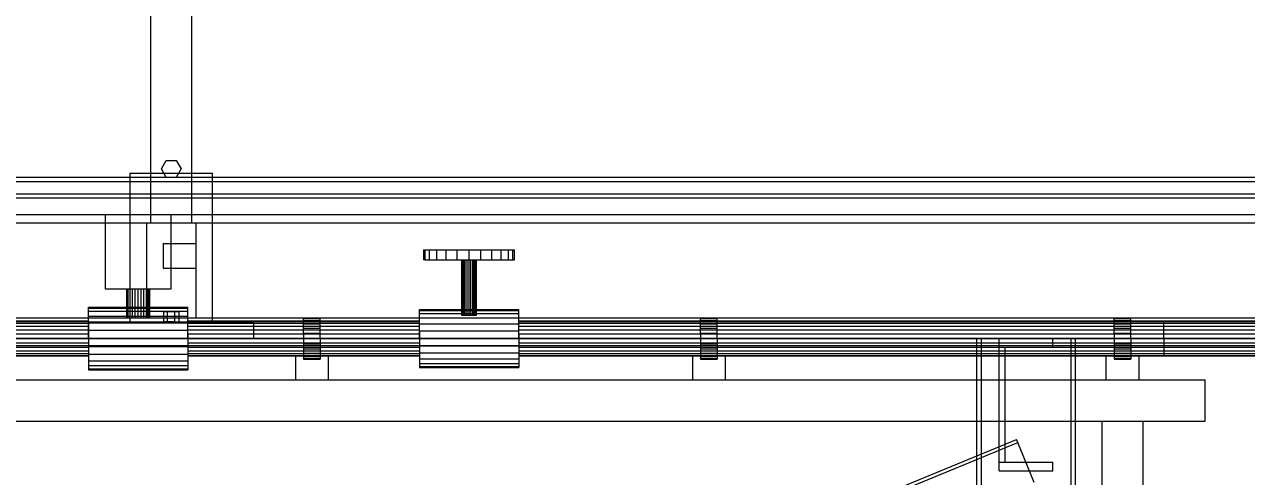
# Model space of a CAD drawing. Header units: millimetres. Extents: x -1970 to 59977, y -50268 to 6837.
# Drawn here: x 13492 to 14969, y 933 to 1480 of the extents above; entities that cross this region are included whole.
import ezdxf

# ---------------------------------------------------------------- set-up
doc = ezdxf.new("R2010")
doc.units = ezdxf.units.MM
doc.layers.add('COTAS_O', color=1, linetype='Continuous', lineweight=0)
doc.layers.add('lateral_mezcladora', color=7, linetype='Continuous', lineweight=0)
doc.dimstyles.new('R19_100', dxfattribs={"dimtxt": 250, "dimasz": 150, "dimexe": 150, "dimexo": 80, "dimgap": 100, "dimtad": 1, "dimtih": 1, "dimtoh": 1, "dimdsep": 46, "dimcen": 0.09, "dimadec": 0, "dimazin": 0, "dimtfac": 1, "dimtdec": 4, "dimtofl": 0, "dimtmove": 0, "dimatfit": 3, "dimfxl": 1, "dimtolj": 1, "dimtzin": 0, "dimarcsym": 0})

# ---------------------------------------------------------------- blocks, each defined once
blk = doc.blocks.new('*D18')
at = {"layer": 'COTAS_O', "color": 0, "lineweight": -2, "transparency": 16777216}
for p, q in [((10569.5, 1020), (10569.5, 50)), ((16769.5, 1020), (16769.5, 50)), ((10719.5, 200), (16619.5, 200))]:
    blk.add_line(p, q, dxfattribs=at)
at = {"layer": 'COTAS_O', "color": 0, "transparency": 16777216}
for points in [[(10719.5, 225), (10719.5, 175), (10569.5, 200)], [(16619.5, 225), (16619.5, 175), (16769.5, 200)]]:
    blk.add_solid(points, dxfattribs=at)
at = {"layer": 'Defpoints', "color": 0, "transparency": 16777216}
for p in [(10569.5, 1100), (16769.5, 1100), (16769.5, 200)]:
    blk.add_point(p, dxfattribs=at)

msp = doc.modelspace()

# ---------------------------------------------------------------- linework, layer by layer
at = {"layer": 'lateral_mezcladora'}
for p, q in [((13644.529, 2270), (13644.529, 1240)), ((13694.529, 1240), (13694.529, 2270)), ((13657.529, 1305), (13663.529, 1315.392)), ((13663.529, 1315.392), (13675.529, 1315.392)), ((13675.529, 1315.392), (13681.529, 1305)), ((13663.529, 1294.608), (13657.529, 1305)), ((13681.529, 1305), (13675.529, 1294.608)), ((10569.529, 1295), (16769.529, 1295)), ((10594.529, 1290), (16169.529, 1290)), ((13619.529, 1300), (13719.529, 1300)), ((13619.529, 1300), (13619.529, 1120)), ((13675.529, 1294.608), (13663.529, 1294.608)), ((13719.529, 1120), (13719.529, 1300)), ((10569.529, 1275), (16769.529, 1275)), ((10594.529, 1270), (16169.529, 1270)), ((10569.529, 1250), (16769.529, 1250)), ((13589.529, 1250), (13669.529, 1250)), ((13589.529, 1250), (13589.529, 1160)), ((13669.529, 1160), (13669.529, 1250)), ((10569.529, 1240), (16769.529, 1240)), ((13639.529, 1240), (13699.529, 1240)), ((13639.529, 1240), (13639.529, 1125)), ((13644.529, 1240), (13694.529, 1240)), ((13699.529, 1125), (13699.529, 1240)), ((13659.529, 1215), (13699.529, 1215)), ((13659.529, 1215), (13659.529, 1185)), ((13699.529, 1185), (13699.529, 1215)), ((13974.529, 1207), (13976.403, 1207)), ((13974.529, 1207), (13974.529, 1195)), ((13976.403, 1207), (13981.897, 1207)), ((13976.403, 1195), (13976.403, 1207)), ((13981.897, 1207), (13990.638, 1207)), ((13981.897, 1195), (13981.897, 1207)), ((13990.638, 1207), (14002.029, 1207)), ((13990.638, 1195), (13990.638, 1207)), ((14002.029, 1207), (14015.294, 1207)), ((14002.029, 1195), (14002.029, 1207)), ((14015.294, 1207), (14029.529, 1207)), ((14015.294, 1195), (14015.294, 1207)), ((14029.529, 1207), (14043.764, 1207)), ((14029.529, 1195), (14029.529, 1207)), ((14043.764, 1207), (14057.029, 1207)), ((14043.764, 1195), (14043.764, 1207)), ((14057.029, 1207), (14068.419, 1207)), ((14057.029, 1195), (14057.029, 1207)), ((14068.419, 1207), (14077.16, 1207)), ((14068.419, 1195), (14068.419, 1207)), ((14077.16, 1207), (14082.654, 1207)), ((14077.16, 1195), (14077.16, 1207)), ((14082.654, 1207), (14084.529, 1207)), ((14082.654, 1195), (14082.654, 1207)), ((14084.529, 1195), (14084.529, 1207)), ((13659.529, 1185), (13699.529, 1185)), ((13976.403, 1195), (13974.529, 1195)), ((13976.403, 1195), (13981.897, 1195)), ((13981.897, 1195), (13990.638, 1195)), ((13990.638, 1195), (14002.029, 1195)), ((14002.029, 1195), (14015.294, 1195)), ((14015.294, 1195), (14029.529, 1195)), ((14020.529, 1195), (14020.835, 1195)), ((14020.529, 1195), (14020.529, 1128)), ((14020.835, 1195), (14021.734, 1195)), ((14020.835, 1128), (14020.835, 1195)), ((14021.734, 1195), (14023.165, 1195)), ((14021.734, 1128), (14021.734, 1195)), ((14023.165, 1195), (14025.029, 1195)), ((14023.165, 1128), (14023.165, 1195)), ((14025.029, 1195), (14027.199, 1195)), ((14025.029, 1128), (14025.029, 1195)), ((14027.199, 1195), (14029.529, 1195)), ((14027.199, 1128), (14027.199, 1195)), ((14029.529, 1195), (14031.858, 1195)), ((14029.529, 1128), (14029.529, 1195)), ((14029.529, 1195), (14043.764, 1195)), ((14031.858, 1195), (14034.029, 1195)), ((14031.858, 1128), (14031.858, 1195)), ((14034.029, 1195), (14035.893, 1195)), ((14034.029, 1128), (14034.029, 1195)), ((14035.893, 1195), (14037.323, 1195)), ((14035.893, 1128), (14035.893, 1195)), ((14037.323, 1195), (14038.222, 1195)), ((14037.323, 1128), (14037.323, 1195)), ((14038.222, 1195), (14038.529, 1195)), ((14038.222, 1128), (14038.222, 1195)), ((14038.529, 1128), (14038.529, 1195)), ((14043.764, 1195), (14057.029, 1195)), ((14057.029, 1195), (14068.419, 1195)), ((14068.419, 1195), (14077.16, 1195)), ((14077.16, 1195), (14082.654, 1195)), ((14082.654, 1195), (14084.529, 1195)), ((13589.529, 1160), (13669.529, 1160)), ((13615.529, 1160), (13616.006, 1160)), ((13615.529, 1160), (13615.529, 1125)), ((13616.006, 1160), (13617.404, 1160)), ((13616.006, 1125), (13616.006, 1160)), ((13617.404, 1160), (13619.629, 1160)), ((13617.404, 1125), (13617.404, 1160)), ((13619.629, 1160), (13622.529, 1160)), ((13619.629, 1125), (13619.629, 1160)), ((13622.529, 1160), (13625.905, 1160)), ((13622.529, 1125), (13622.529, 1160)), ((13625.905, 1160), (13629.529, 1160)), ((13625.905, 1125), (13625.905, 1160)), ((13629.529, 1160), (13633.152, 1160)), ((13629.529, 1125), (13629.529, 1160)), ((13633.152, 1160), (13636.529, 1160)), ((13633.152, 1125), (13633.152, 1160)), ((13636.529, 1160), (13639.428, 1160)), ((13636.529, 1125), (13636.529, 1160)), ((13639.428, 1160), (13641.653, 1160)), ((13639.428, 1125), (13639.428, 1160)), ((13641.653, 1160), (13643.052, 1160)), ((13641.653, 1125), (13641.653, 1160)), ((13643.052, 1160), (13643.529, 1160)), ((13643.052, 1125), (13643.052, 1160)), ((13643.529, 1125), (13643.529, 1160)), ((13569.529, 1136.705), (13569.529, 1138)), ((13569.529, 1138), (13689.529, 1138)), ((13689.529, 1136.705), (13689.529, 1138)), ((10569.529, 1125), (16769.529, 1125)), ((13569.529, 1132.909), (13569.529, 1136.705)), ((13569.529, 1136.705), (13689.529, 1136.705)), ((13569.529, 1126.87), (13569.529, 1132.909)), ((13569.529, 1132.909), (13689.529, 1132.909)), ((13569.529, 1119), (13569.529, 1126.87)), ((13569.529, 1126.87), (13689.529, 1126.87)), ((13616.006, 1125), (13615.529, 1125)), ((13616.006, 1125), (13617.404, 1125)), ((13617.404, 1125), (13619.629, 1125)), ((13619.629, 1125), (13622.529, 1125)), ((13622.529, 1125), (13625.905, 1125)), ((13625.905, 1125), (13629.529, 1125)), ((13629.529, 1125), (13633.152, 1125)), ((13633.152, 1125), (13636.529, 1125)), ((13636.529, 1125), (13639.428, 1125)), ((13639.428, 1125), (13641.653, 1125)), ((13639.529, 1125), (13699.529, 1125)), ((13641.653, 1125), (13643.052, 1125)), ((13643.052, 1125), (13643.529, 1125)), ((13665.029, 1132), (13660.529, 1132)), ((13660.529, 1120), (13660.529, 1132)), ((13674.029, 1132), (13665.029, 1132)), ((13665.029, 1120), (13665.029, 1132)), ((13678.529, 1132), (13674.029, 1132)), ((13674.029, 1120), (13674.029, 1132)), ((13678.529, 1132), (13678.529, 1120)), ((13689.529, 1132.909), (13689.529, 1136.705)), ((13689.529, 1126.87), (13689.529, 1132.909)), ((13689.529, 1119), (13689.529, 1126.87)), ((13829.529, 1124.148), (13829.529, 1125)), ((13829.529, 1125), (13849.529, 1125)), ((13829.529, 1121.651), (13829.529, 1124.148)), ((13829.529, 1124.148), (13849.529, 1124.148)), ((13849.529, 1124.148), (13849.529, 1125)), ((13849.529, 1121.651), (13849.529, 1124.148)), ((13969.529, 1133.807), (13969.529, 1135)), ((13969.529, 1135), (14089.529, 1135)), ((13969.529, 1130.311), (13969.529, 1133.807)), ((13969.529, 1133.807), (14089.529, 1133.807)), ((13969.529, 1124.749), (13969.529, 1130.311)), ((13969.529, 1130.311), (14089.529, 1130.311)), ((13969.529, 1117.5), (13969.529, 1124.749)), ((13969.529, 1124.749), (14089.529, 1124.749)), ((14020.835, 1128), (14020.529, 1128)), ((14020.835, 1128), (14021.734, 1128)), ((14021.734, 1128), (14023.165, 1128)), ((14023.165, 1128), (14025.029, 1128)), ((14025.029, 1128), (14027.199, 1128)), ((14027.199, 1128), (14029.529, 1128)), ((14029.529, 1128), (14031.858, 1128)), ((14031.858, 1128), (14034.029, 1128)), ((14034.029, 1128), (14035.893, 1128)), ((14035.893, 1128), (14037.323, 1128)), ((14037.323, 1128), (14038.222, 1128)), ((14038.222, 1128), (14038.529, 1128)), ((14089.529, 1133.807), (14089.529, 1135)), ((14089.529, 1130.311), (14089.529, 1133.807)), ((14089.529, 1124.749), (14089.529, 1130.311)), ((14089.529, 1117.5), (14089.529, 1124.749)), ((14309.529, 1124.148), (14309.529, 1125)), ((14309.529, 1125), (14329.529, 1125)), ((14309.529, 1121.651), (14309.529, 1124.148)), ((14309.529, 1124.148), (14329.529, 1124.148)), ((14329.529, 1124.148), (14329.529, 1125)), ((14329.529, 1121.651), (14329.529, 1124.148)), ((14809.529, 1124.148), (14809.529, 1125)), ((14809.529, 1125), (14829.529, 1125)), ((14809.529, 1121.651), (14809.529, 1124.148)), ((14809.529, 1124.148), (14829.529, 1124.148)), ((14829.529, 1124.148), (14829.529, 1125)), ((14829.529, 1121.651), (14829.529, 1124.148)), ((13349.529, 1121.2), (13569.529, 1121.2)), ((13349.529, 1120.478), (13569.529, 1120.478)), ((13349.529, 1118.36), (13569.529, 1118.36)), ((13349.529, 1114.991), (13569.529, 1114.991)), ((13349.529, 1110.6), (13569.529, 1110.6)), ((13569.529, 1120.478), (13569.529, 1121.2)), ((13569.529, 1118.36), (13569.529, 1120.478)), ((13569.529, 1120), (13769.529, 1120)), ((13569.529, 1120), (13569.529, 1100)), ((13569.529, 1109.835), (13569.529, 1119)), ((13569.529, 1119), (13689.529, 1119)), ((13569.529, 1114.991), (13569.529, 1118.36)), ((13569.529, 1110.6), (13569.529, 1114.991)), ((13569.529, 1105.487), (13569.529, 1110.6)), ((13569.529, 1109.835), (13569.529, 1100)), ((13569.529, 1109.835), (13689.529, 1109.835)), ((13619.529, 1120), (13719.529, 1120)), ((13665.029, 1120), (13660.529, 1120)), ((13674.029, 1120), (13665.029, 1120)), ((13674.029, 1120), (13678.529, 1120)), ((13689.529, 1120.478), (13689.529, 1121.2)), ((13689.529, 1121.2), (13969.529, 1121.2)), ((13689.529, 1118.36), (13689.529, 1120.478)), ((13689.529, 1120.478), (13969.529, 1120.478)), ((13689.529, 1109.835), (13689.529, 1119)), ((13689.529, 1114.991), (13689.529, 1118.36)), ((13689.529, 1118.36), (13969.529, 1118.36)), ((13689.529, 1110.6), (13689.529, 1114.991)), ((13689.529, 1114.991), (13969.529, 1114.991)), ((13689.529, 1105.487), (13689.529, 1110.6)), ((13689.529, 1110.6), (13969.529, 1110.6)), ((13689.529, 1100), (13689.529, 1109.835)), ((13769.529, 1100), (13769.529, 1120)), ((13829.529, 1117.678), (13829.529, 1121.651)), ((13829.529, 1121.651), (13849.529, 1121.651)), ((13829.529, 1112.5), (13829.529, 1117.678)), ((13829.529, 1117.678), (13849.529, 1117.678)), ((13829.529, 1106.47), (13829.529, 1112.5)), ((13829.529, 1112.5), (13849.529, 1112.5)), ((13849.529, 1117.678), (13849.529, 1121.651)), ((13849.529, 1112.5), (13849.529, 1117.678)), ((13849.529, 1106.47), (13849.529, 1112.5)), ((13969.529, 1120.478), (13969.529, 1121.2)), ((13969.529, 1118.36), (13969.529, 1120.478)), ((13969.529, 1114.991), (13969.529, 1118.36)), ((13969.529, 1109.059), (13969.529, 1117.5)), ((13969.529, 1117.5), (14089.529, 1117.5)), ((13969.529, 1110.6), (13969.529, 1114.991)), ((13969.529, 1105.487), (13969.529, 1110.6)), ((13969.529, 1109.059), (13969.529, 1100)), ((13969.529, 1109.059), (14089.529, 1109.059)), ((14089.529, 1120.478), (14089.529, 1121.2)), ((14089.529, 1121.2), (14869.529, 1121.2)), ((14089.529, 1118.36), (14089.529, 1120.478)), ((14089.529, 1120.478), (14869.529, 1120.478)), ((14089.529, 1114.991), (14089.529, 1118.36)), ((14089.529, 1118.36), (14869.529, 1118.36)), ((14089.529, 1109.059), (14089.529, 1117.5)), ((14089.529, 1110.6), (14089.529, 1114.991)), ((14089.529, 1114.991), (14869.529, 1114.991)), ((14089.529, 1105.487), (14089.529, 1110.6)), ((14089.529, 1110.6), (14869.529, 1110.6)), ((14089.529, 1100), (14089.529, 1109.059)), ((14309.529, 1117.678), (14309.529, 1121.651)), ((14309.529, 1121.651), (14329.529, 1121.651)), ((14309.529, 1112.5), (14309.529, 1117.678)), ((14309.529, 1117.678), (14329.529, 1117.678)), ((14309.529, 1106.47), (14309.529, 1112.5)), ((14309.529, 1112.5), (14329.529, 1112.5)), ((14329.529, 1117.678), (14329.529, 1121.651)), ((14329.529, 1112.5), (14329.529, 1117.678)), ((14329.529, 1106.47), (14329.529, 1112.5)), ((14809.529, 1117.678), (14809.529, 1121.651)), ((14809.529, 1121.651), (14829.529, 1121.651)), ((14809.529, 1112.5), (14809.529, 1117.678)), ((14809.529, 1117.678), (14829.529, 1117.678)), ((14809.529, 1106.47), (14809.529, 1112.5)), ((14809.529, 1112.5), (14829.529, 1112.5)), ((14829.529, 1117.678), (14829.529, 1121.651)), ((14829.529, 1112.5), (14829.529, 1117.678)), ((14829.529, 1106.47), (14829.529, 1112.5)), ((14869.529, 1120.478), (14869.529, 1121.2)), ((14869.529, 1121.2), (15419.529, 1121.2)), ((14869.529, 1118.36), (14869.529, 1120.478)), ((14869.529, 1120.478), (15419.529, 1120.478)), ((14869.529, 1114.991), (14869.529, 1118.36)), ((14869.529, 1118.36), (15419.529, 1118.36)), ((14869.529, 1110.6), (14869.529, 1114.991)), ((14869.529, 1114.991), (15419.529, 1114.991)), ((14869.529, 1105.487), (14869.529, 1110.6)), ((14869.529, 1110.6), (15419.529, 1110.6)), ((10494.529, 1100), (16814.529, 1100)), ((10569.529, 1100), (16769.529, 1100)), ((13349.529, 1105.487), (13569.529, 1105.487)), ((13569.529, 1100), (13349.529, 1100)), ((13349.529, 1094.513), (13569.529, 1094.513)), ((13569.529, 1100), (13569.529, 1105.487)), ((13569.529, 1100), (13769.529, 1100)), ((13569.529, 1100), (13569.529, 1094.513)), ((13569.529, 1100), (13569.529, 1090.165)), ((13689.529, 1100), (13569.529, 1100)), ((13569.529, 1094.513), (13569.529, 1089.4)), ((13689.529, 1105.487), (13689.529, 1100)), ((13689.529, 1105.487), (13969.529, 1105.487)), ((13689.529, 1100), (13689.529, 1094.513)), ((13969.529, 1100), (13689.529, 1100)), ((13689.529, 1100), (13689.529, 1090.165)), ((13689.529, 1094.513), (13689.529, 1089.4)), ((13689.529, 1094.513), (13969.529, 1094.513)), ((13829.529, 1106.47), (13829.529, 1100)), ((13829.529, 1106.47), (13849.529, 1106.47)), ((13829.529, 1100), (13829.529, 1093.53)), ((13849.529, 1100), (13829.529, 1100)), ((13829.529, 1093.53), (13829.529, 1087.5)), ((13829.529, 1093.53), (13849.529, 1093.53)), ((13849.529, 1100), (13849.529, 1106.47)), ((13849.529, 1100), (13849.529, 1093.53)), ((13849.529, 1093.53), (13849.529, 1087.5)), ((13969.529, 1100), (13969.529, 1105.487)), ((13969.529, 1100), (13969.529, 1094.513)), ((13969.529, 1100), (13969.529, 1090.941)), ((14089.529, 1100), (13969.529, 1100)), ((13969.529, 1094.513), (13969.529, 1089.4)), ((14089.529, 1105.487), (14089.529, 1100)), ((14089.529, 1105.487), (14869.529, 1105.487)), ((14089.529, 1100), (14089.529, 1094.513)), ((14869.529, 1100), (14089.529, 1100)), ((14089.529, 1100), (14089.529, 1090.941)), ((14089.529, 1094.513), (14089.529, 1089.4)), ((14089.529, 1094.513), (14869.529, 1094.513)), ((14309.529, 1106.47), (14309.529, 1100)), ((14309.529, 1106.47), (14329.529, 1106.47)), ((14309.529, 1100), (14309.529, 1093.53)), ((14329.529, 1100), (14309.529, 1100)), ((14309.529, 1093.53), (14309.529, 1087.5)), ((14309.529, 1093.53), (14329.529, 1093.53)), ((14329.529, 1100), (14329.529, 1106.47)), ((14329.529, 1100), (14329.529, 1093.53)), ((14329.529, 1093.53), (14329.529, 1087.5)), ((14642.862, 1100), (14762.862, 1100)), ((14642.862, 1100), (14642.862, 12)), ((14642.862, 1100), (14648.862, 1100)), ((14648.862, 12), (14648.862, 1100)), ((14670.362, 1100), (14735.362, 1100)), ((14670.362, 1089.5), (14670.362, 1100)), ((14735.362, 1089.5), (14735.362, 1100)), ((14756.862, 1100), (14762.862, 1100)), ((14756.862, 1100), (14756.862, 12)), ((14762.862, 12), (14762.862, 1100)), ((14809.529, 1106.47), (14809.529, 1100)), ((14809.529, 1106.47), (14829.529, 1106.47)), ((14809.529, 1100), (14809.529, 1093.53)), ((14829.529, 1100), (14809.529, 1100)), ((14809.529, 1093.53), (14809.529, 1087.5)), ((14809.529, 1093.53), (14829.529, 1093.53)), ((14829.529, 1100), (14829.529, 1106.47)), ((14829.529, 1100), (14829.529, 1093.53)), ((14829.529, 1093.53), (14829.529, 1087.5)), ((14869.529, 1100), (14869.529, 1105.487)), ((14869.529, 1105.487), (15419.529, 1105.487)), ((14869.529, 1100), (14869.529, 1094.513)), ((15419.529, 1100), (14869.529, 1100)), ((14869.529, 1094.513), (14869.529, 1089.4)), ((14869.529, 1094.513), (15419.529, 1094.513)), ((10494.529, 1091.5), (16814.529, 1091.5)), ((10569.529, 1091.5), (16769.529, 1091.5)), ((13349.529, 1089.4), (13569.529, 1089.4)), ((13349.529, 1085.009), (13569.529, 1085.009)), ((13349.529, 1081.64), (13569.529, 1081.64)), ((13349.529, 1079.522), (13569.529, 1079.522)), ((13349.529, 1078.8), (13569.529, 1078.8)), ((13569.529, 1090.165), (13569.529, 1081)), ((13569.529, 1090.165), (13689.529, 1090.165)), ((13569.529, 1089.4), (13569.529, 1085.009)), ((13569.529, 1085.009), (13569.529, 1081.64)), ((13569.529, 1081.64), (13569.529, 1079.522)), ((13569.529, 1081), (13569.529, 1073.13)), ((13569.529, 1081), (13689.529, 1081)), ((13569.529, 1079.522), (13569.529, 1078.8)), ((13689.529, 1090.165), (13689.529, 1081)), ((13689.529, 1089.4), (13689.529, 1085.009)), ((13689.529, 1089.4), (13969.529, 1089.4)), ((13689.529, 1085.009), (13689.529, 1081.64)), ((13689.529, 1085.009), (13969.529, 1085.009)), ((13689.529, 1081.64), (13689.529, 1079.522)), ((13689.529, 1081.64), (13969.529, 1081.64)), ((13689.529, 1081), (13689.529, 1073.13)), ((13689.529, 1079.522), (13689.529, 1078.8)), ((13689.529, 1079.522), (13969.529, 1079.522)), ((13689.529, 1078.8), (13969.529, 1078.8)), ((13819.529, 1078.8), (13859.529, 1078.8)), ((13819.529, 1078.8), (13819.529, 1050)), ((13829.529, 1087.5), (13829.529, 1082.322)), ((13829.529, 1087.5), (13849.529, 1087.5)), ((13829.529, 1082.322), (13829.529, 1078.349)), ((13829.529, 1082.322), (13849.529, 1082.322)), ((13849.529, 1087.5), (13849.529, 1082.322)), ((13849.529, 1082.322), (13849.529, 1078.349)), ((13859.529, 1050), (13859.529, 1078.8)), ((13969.529, 1090.941), (13969.529, 1082.5)), ((13969.529, 1090.941), (14089.529, 1090.941)), ((13969.529, 1089.4), (13969.529, 1085.009)), ((13969.529, 1085.009), (13969.529, 1081.64)), ((13969.529, 1082.5), (13969.529, 1075.251)), ((13969.529, 1082.5), (14089.529, 1082.5)), ((13969.529, 1081.64), (13969.529, 1079.522)), ((13969.529, 1079.522), (13969.529, 1078.8)), ((14089.529, 1090.941), (14089.529, 1082.5)), ((14089.529, 1089.4), (14089.529, 1085.009)), ((14089.529, 1089.4), (14869.529, 1089.4)), ((14089.529, 1085.009), (14089.529, 1081.64)), ((14089.529, 1085.009), (14869.529, 1085.009)), ((14089.529, 1082.5), (14089.529, 1075.251)), ((14089.529, 1081.64), (14089.529, 1079.522)), ((14089.529, 1081.64), (14869.529, 1081.64)), ((14089.529, 1079.522), (14089.529, 1078.8)), ((14089.529, 1079.522), (14869.529, 1079.522)), ((14089.529, 1078.8), (14869.529, 1078.8)), ((14299.529, 1078.8), (14339.529, 1078.8)), ((14299.529, 1078.8), (14299.529, 1050)), ((14309.529, 1087.5), (14309.529, 1082.322)), ((14309.529, 1087.5), (14329.529, 1087.5)), ((14309.529, 1082.322), (14309.529, 1078.349)), ((14309.529, 1082.322), (14329.529, 1082.322)), ((14329.529, 1087.5), (14329.529, 1082.322)), ((14329.529, 1082.322), (14329.529, 1078.349)), ((14339.529, 1050), (14339.529, 1078.8)), ((14670.362, 1089.5), (14735.362, 1089.5)), ((14670.362, 1089.5), (14677.862, 1089.5)), ((14670.362, 950.5), (14670.362, 1089.5)), ((14677.862, 950.5), (14677.862, 1089.5)), ((14799.529, 1078.8), (14839.529, 1078.8)), ((14799.529, 1078.8), (14799.529, 1050)), ((14809.529, 1087.5), (14809.529, 1082.322)), ((14809.529, 1087.5), (14829.529, 1087.5)), ((14809.529, 1082.322), (14809.529, 1078.349)), ((14809.529, 1082.322), (14829.529, 1082.322)), ((14829.529, 1087.5), (14829.529, 1082.322)), ((14829.529, 1082.322), (14829.529, 1078.349)), ((14839.529, 1050), (14839.529, 1078.8)), ((14869.529, 1089.4), (14869.529, 1085.009)), ((14869.529, 1089.4), (15419.529, 1089.4)), ((14869.529, 1085.009), (14869.529, 1081.64)), ((14869.529, 1085.009), (15419.529, 1085.009)), ((14869.529, 1081.64), (14869.529, 1079.522)), ((14869.529, 1081.64), (15419.529, 1081.64)), ((14869.529, 1079.522), (14869.529, 1078.8)), ((14869.529, 1079.522), (15419.529, 1079.522)), ((14869.529, 1078.8), (15419.529, 1078.8)), ((13569.529, 1073.13), (13569.529, 1067.091)), ((13569.529, 1073.13), (13689.529, 1073.13)), ((13569.529, 1067.091), (13569.529, 1063.295)), ((13569.529, 1067.091), (13689.529, 1067.091)), ((13689.529, 1073.13), (13689.529, 1067.091)), ((13689.529, 1067.091), (13689.529, 1063.295)), ((13829.529, 1078.349), (13829.529, 1075.852)), ((13829.529, 1078.349), (13849.529, 1078.349)), ((13829.529, 1075.852), (13829.529, 1075)), ((13829.529, 1075.852), (13849.529, 1075.852)), ((13829.529, 1075), (13849.529, 1075)), ((13849.529, 1078.349), (13849.529, 1075.852)), ((13849.529, 1075.852), (13849.529, 1075)), ((13969.529, 1075.251), (13969.529, 1069.689)), ((13969.529, 1075.251), (14089.529, 1075.251)), ((13969.529, 1069.689), (13969.529, 1066.193)), ((13969.529, 1069.689), (14089.529, 1069.689)), ((13969.529, 1066.193), (13969.529, 1065)), ((13969.529, 1066.193), (14089.529, 1066.193)), ((13969.529, 1065), (14089.529, 1065)), ((14089.529, 1075.251), (14089.529, 1069.689)), ((14089.529, 1069.689), (14089.529, 1066.193)), ((14089.529, 1066.193), (14089.529, 1065)), ((14309.529, 1078.349), (14309.529, 1075.852)), ((14309.529, 1078.349), (14329.529, 1078.349)), ((14309.529, 1075.852), (14309.529, 1075)), ((14309.529, 1075.852), (14329.529, 1075.852)), ((14309.529, 1075), (14329.529, 1075)), ((14329.529, 1078.349), (14329.529, 1075.852)), ((14329.529, 1075.852), (14329.529, 1075)), ((14809.529, 1078.349), (14809.529, 1075.852)), ((14809.529, 1078.349), (14829.529, 1078.349)), ((14809.529, 1075.852), (14809.529, 1075)), ((14809.529, 1075.852), (14829.529, 1075.852)), ((14809.529, 1075), (14829.529, 1075)), ((14829.529, 1078.349), (14829.529, 1075.852)), ((14829.529, 1075.852), (14829.529, 1075)), ((12619.529, 1050), (14919.529, 1050)), ((13569.529, 1063.295), (13569.529, 1062)), ((13569.529, 1063.295), (13689.529, 1063.295)), ((13569.529, 1062), (13689.529, 1062)), ((13689.529, 1063.295), (13689.529, 1062)), ((13819.529, 1050), (13859.529, 1050)), ((14299.529, 1050), (14339.529, 1050)), ((14799.529, 1050), (14839.529, 1050)), ((14919.529, 1000), (14919.529, 1050)), ((12619.529, 1000), (14919.529, 1000)), ((14794.529, 1000), (14844.529, 1000)), ((14794.529, 1000), (14794.529, 20)), ((14844.529, 20), (14844.529, 1000)), ((12624.784, 127.745), (14691.451, 977.745)), ((14692.972, 974.046), (14691.451, 977.745)), ((12626.305, 124.046), (14692.972, 974.046)), ((14712.752, 925.954), (14692.972, 974.046)), ((14670.362, 950.5), (14735.362, 950.5)), ((14670.362, 940), (14670.362, 950.5)), ((14670.362, 950.5), (14677.862, 950.5)), ((14735.362, 940), (14735.362, 950.5)), ((14670.362, 940), (14735.362, 940))]:
    msp.add_line(p, q, dxfattribs=at)

# ---------------------------------------------------------------- dimensions: what is measured, and where the dimension line sits
at = {"layer": 'COTAS_O'}
dim = msp.add_aligned_dim(p1=(10569.529, 1100), p2=(16769.529, 1100), distance=-900, text='<> O', dimstyle='R19_100', dxfattribs=at)
dim.commit()
dim.dimension.update_dxf_attribs({"geometry": '*D18', "text_midpoint": (13669.529, 200)})

doc.saveas('drawing.dxf')
